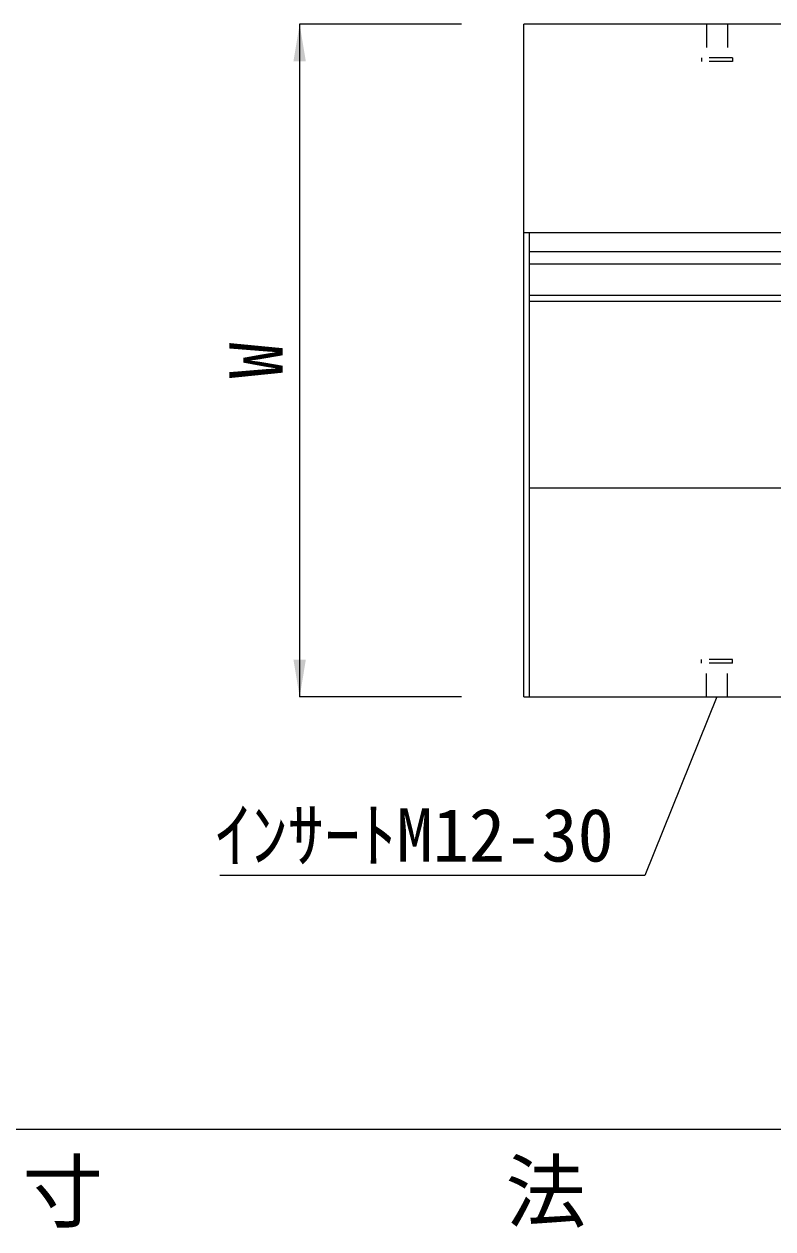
# Model space of a CAD drawing. Units: millimetres at full size; details may follow other scales. Extents: x 50430 to 101606, y 69050 to 91573.
# Drawn here: x 94737 to 95338, y 84941 to 85908 of the extents above; entities that cross this region are included whole.
import ezdxf
from ezdxf.enums import TextEntityAlignment as Align

# ---------------------------------------------------------------- set-up
doc = ezdxf.new("R2010")
doc.units = ezdxf.units.MM
doc.header["$LTSCALE"] = 50
doc.linetypes.add('USER1', pattern=[0.675, 0.375, -0.3])
for name, color, linetype, lineweight in [('インサート', 3, 'USER1', 9), ('寸法線', 7, 'Continuous', 13), ('引出線', 4, 'Continuous', 13), ('本体', 2, 'Continuous', 9)]:
    doc.layers.add(name, color=color, linetype=linetype, lineweight=lineweight)
doc.styles.add('ＭＳ ゴシック', font='')
doc.styles.get('ＭＳ ゴシック').set_extended_font_data('MS Gothic')

# ---------------------------------------------------------------- blocks, each defined once
blk = doc.blocks.new('filled_arrow')
at = {"color": 0, "linetype": 'Continuous', "lineweight": -2}
blk.add_solid([(7.5, 1.25), (0, 0), (7.5, -1.25)], dxfattribs=at)

msp = doc.modelspace()

# ---------------------------------------------------------------- linework, layer by layer
at = {"layer": 'インサート'}
for p, q in [((95284.48, 85907.75), (95284.48, 85880.75)), ((95301.48, 85907.75), (95301.48, 85880.75)), ((95305.48, 85880.75), (95280.48, 85880.75)), ((95280.48, 85880.75), (95280.48, 85877.74)), ((95305.48, 85880.75), (95305.48, 85877.74)), ((95305.48, 85877.74), (95280.48, 85877.74)), ((95305.48, 85397.74), (95280.48, 85397.74)), ((95280.48, 85394.74), (95280.48, 85397.74)), ((95305.48, 85394.74), (95305.48, 85397.74)), ((95305.48, 85394.74), (95280.48, 85394.74)), ((95284.48, 85367.74), (95284.48, 85394.74)), ((95301.48, 85367.74), (95301.48, 85394.74))]:
    msp.add_line(p, q, dxfattribs=at)
at = {"layer": '寸法線'}
for p, q in [((94957.98, 85907.75), (94957.98, 85367.74)), ((95087.98, 85907.75), (94957.98, 85907.75)), ((95087.98, 85367.74), (94957.98, 85367.74)), ((93589.99, 85020.7), (97239.99, 85020.7))]:
    msp.add_line(p, q, dxfattribs=at)
at = {"layer": '引出線'}
msp.add_lwpolyline([(95292.98, 85367.74), (95235.15, 85224.28), (94893.78, 85224.28)], dxfattribs=at)
at = {"layer": '本体', "lineweight": 20}
for p, q in [((95137.98, 85367.74), (95137.98, 85907.75)), ((96135.98, 85907.75), (95137.98, 85907.75)), ((95137.98, 85367.74), (96135.98, 85367.74))]:
    msp.add_line(p, q, dxfattribs=at)
at = {"layer": '本体'}
for p, q in [((96135.98, 85740.25), (95137.98, 85740.25)), ((96131.48, 85535.25), (95142.48, 85535.25))]:
    msp.add_line(p, q, dxfattribs=at)
at = {"layer": '本体', "color": 4, "lineweight": 5}
for p, q in [((95142.48, 85367.74), (95142.48, 85740.25)), ((95142.48, 85690.25), (96131.48, 85690.25))]:
    msp.add_line(p, q, dxfattribs=at)
at = {"layer": '本体', "lineweight": 13}
for p, q in [((95142.48, 85725.25), (96131.48, 85725.25)), ((95142.48, 85715.25), (96131.48, 85715.25))]:
    msp.add_line(p, q, dxfattribs=at)
at = {"layer": '本体', "lineweight": 18}
msp.add_line((95142.48, 85685.25), (96131.48, 85685.25), dxfattribs=at)

# ---------------------------------------------------------------- block references
at = {"layer": '寸法線', "xscale": 4, "yscale": 4}
for p, rotation in [((94957.98, 85907.75), 270), ((94957.98, 85367.74), 90)]:
    msp.add_blockref('filled_arrow', p, dxfattribs=dict(at, rotation=rotation))
at = {"layer": '引出線', "xscale": 0.16, "yscale": 0.16, "rotation": 248}
msp.add_blockref('filled_arrow', (95292.98, 85367.74), dxfattribs=at)

# ---------------------------------------------------------------- texts
at = {"layer": '寸法線', "style": 'ＭＳ ゴシック'}
msp.add_text('W', height=42.72, rotation=90, dxfattribs=at).set_placement((94922.98, 85637.74), align=Align.MIDDLE_CENTER)
msp.add_text('寸          法            （ｍｍ）', height=47.47, dxfattribs=at).set_placement((95284.99, 84970.7), align=Align.MIDDLE_CENTER)
at = {"layer": '引出線', "style": 'ＭＳ ゴシック'}
msp.add_text('ｲﾝｻｰﾄM12-30', height=42.72, dxfattribs=at).set_placement((95210.15, 85278.28), align=Align.TOP_RIGHT)

doc.saveas('drawing.dxf')
